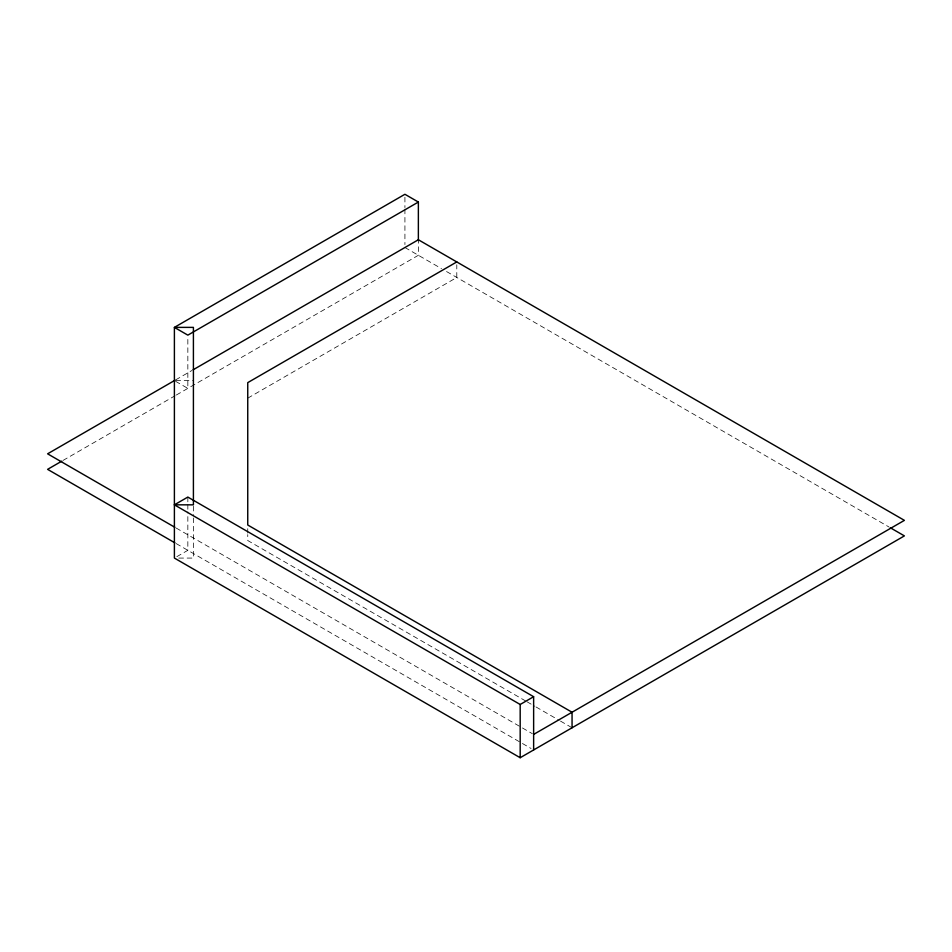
<?xml version="1.0" encoding="UTF-8"?>
<svg xmlns="http://www.w3.org/2000/svg" width="952" height="952" viewBox="0 0 952 952"><rect width="100%" height="100%" fill="white"/><g stroke="black" fill="none" stroke-linecap="round" stroke-linejoin="round"><path stroke-width="0.71" stroke-dasharray="4.76 3.57" d="M175.68 379.872L191.792 370.566M63.046 460.423L175.049 395.758M176.334 395.02L418.368 255.291L418.368 239.761M247.746 398.162L456.793 277.472L456.793 264.763M176.834 556.658L187.841 550.315L187.841 511.867M175.858 380.622L193.411 380.622M178.786 558.074L193.411 558.074L193.411 517.329M404.921 247.52L441.514 268.642M446.547 271.546L888.966 526.98M175.608 381.324L187.841 388.38L187.841 336.615M525.718 701.029L247.746 540.534L247.746 534.596M527.015 701.767L534.738 706.229M536.024 706.967L559.181 720.343M560.466 721.081L572.057 727.768M176.18 528.051L532.346 733.683M176.18 543.58L531.061 748.474M404.921 197.242L404.921 207.595M404.921 209.071L404.921 244.569M247.746 528.669L247.746 533.12M193.411 506.262L193.411 515.841M187.841 497.075L187.841 502.989M187.841 504.465L187.841 510.379"/><path stroke-width="1.43" d="M418.368 240.499L418.368 202.05L187.841 335.14L174.394 327.381L174.394 558.074L520.185 757.721L904.4 535.893L890.251 527.729M175.049 380.229L47.6 453.818L174.894 527.313M193.077 369.828L418.368 239.761L904.4 520.363L533.632 734.42M61.761 461.173L47.6 469.348L174.894 542.842M456.793 261.943L247.746 382.633L247.746 525.004L572.057 712.239L572.057 727.768M533.632 696.709L520.185 704.48L174.394 504.834L187.841 497.075L533.632 696.709L533.632 749.95M174.394 504.834L193.411 504.834L193.411 327.381L174.394 327.381L404.921 194.279L418.368 202.05M520.185 704.48L520.185 757.721"/></g></svg>
